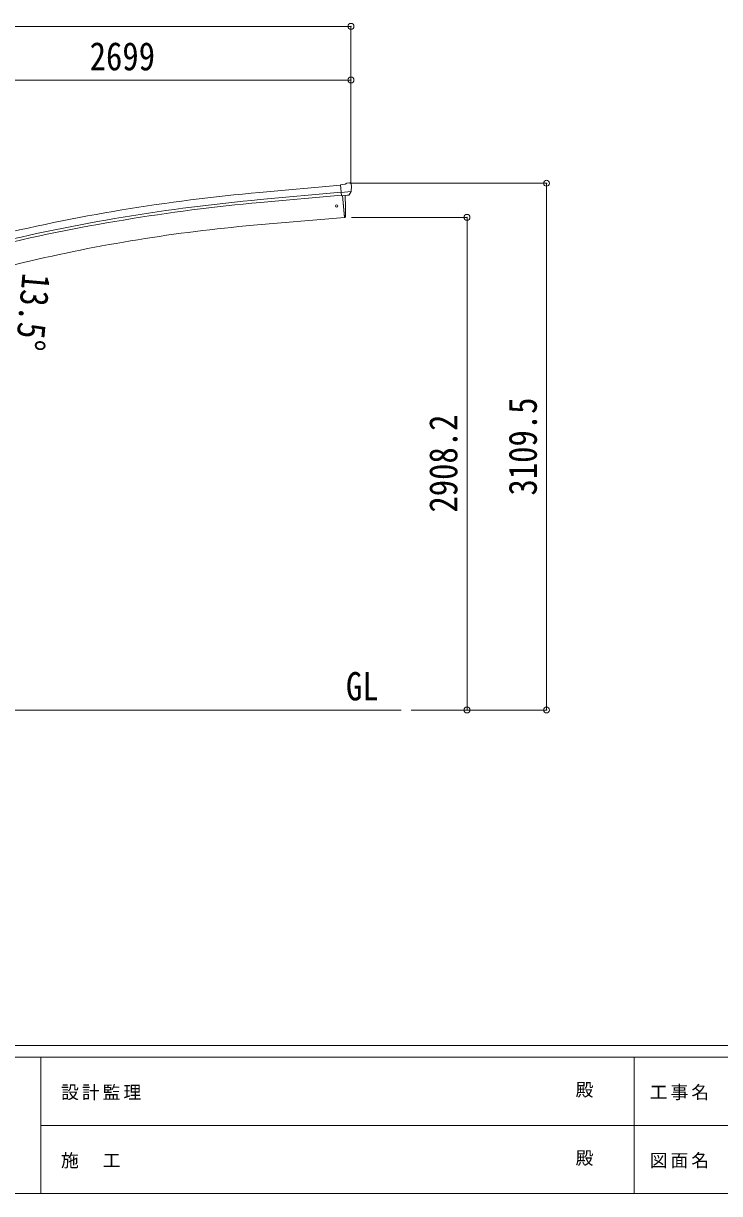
# Model space of a CAD drawing. Units: millimetres at full size. Extents: x -9783 to 9892, y -6828 to 6752.
# Drawn here: x -4073 to 35, y -6828 to 80 of the extents above; entities that cross this region are included whole.
import ezdxf
from ezdxf.enums import TextEntityAlignment as Align

# ---------------------------------------------------------------- set-up
doc = ezdxf.new("R2010")
doc.units = ezdxf.units.MM
doc.header["$LTSCALE"] = 35
doc.header["$PDMODE"] = 32
doc.header["$PDSIZE"] = 35
for name, color, linetype, lineweight in [('0-0_0', 7, 'Continuous', 9), ('0-1_本体', 4, 'Continuous', 9), ('0-2_部品', 7, 'Continuous', 9), ('0-A_寸法', 6, 'Continuous', 9), ('F-0_240', 7, 'Continuous', 9)]:
    doc.layers.add(name, color=color, linetype=linetype, lineweight=lineweight)
doc.styles.add('ＭＳ ゴシック', font='')
doc.styles.get('ＭＳ ゴシック').set_extended_font_data('MS Gothic')

msp = doc.modelspace()

# ---------------------------------------------------------------- linework, layer by layer
at = {"layer": '0-0_0', "color": 6}
for p, q in [((-986.01, -3973.43), (-986.01, -863.93)), ((-1455.02, -1065.23), (-1455.02, -3973.43))]:
    msp.add_line(p, q, dxfattribs=at)
at = {"layer": '0-0_0'}
msp.add_line((-7850.37, -3973.43), (-1843.7, -3973.43), dxfattribs=at)
at = {"layer": '0-1_本体'}
for p, q in [((-2201.52, -874.47), (-2679.04, -917.68)), ((-2197.76, -917.47), (-2675.15, -960.66)), ((-2196.3, -934.25), (-2673.63, -977.43)), ((-2189.06, -936.63), (-2177.81, -1065.23)), ((-2177.81, -1065.23), (-2715.75, -1112.3)), ((-4071.75, -1332.25), (-4659.8, -1473.43))]:
    msp.add_line(p, q, dxfattribs=at)
for centre, radius, start, end in [((-1682.91, -11927.68), 11054.98, 95.16866, 103.66973), ((-1682.91, -11927.68), 11011.82, 95.16974, 103.66973), ((-1682.91, -11927.68), 10994.98, 95.16974, 103.66973), ((-1916.74, -10327.95), 9250.23, 94.95525, 103.47191)]:
    msp.add_arc(centre, radius, start, end, dxfattribs=at)
at = {"layer": '0-2_部品'}
for p, q in [((-2175.12, -870.26), (-2201.69, -872.58)), ((-2196.03, -937.24), (-2201.69, -872.58)), ((-2175.12, -870.26), (-2163.4, -863.49)), ((-2148.5, -861.9), (-2162.17, -863.1)), ((-2139.37, -867.66), (-2144.85, -863.06)), ((-2138.3, -869.7), (-2138.19, -871.04)), ((-2138.83, -912.55), (-2197.74, -917.7)), ((-2186.07, -936.37), (-2196.03, -937.24)), ((-2178.01, -1062.96), (-2189.06, -936.63)), ((-2152.47, -933.43), (-2160.17, -934.1)), ((-2150.08, -932.03), (-2139.14, -913.09)), ((-2177.77, -1065.73), (-2178.01, -1062.96)), ((-2175.15, -1065.34), (-2177.77, -1065.73))]:
    msp.add_line(p, q, dxfattribs=at)
for points in [[(-2186.07, -936.37), (-2185.8, -936.44), (-2160.43, -934.22), (-2160.17, -934.1)], [(-2172.61, -1062.51), (-2171.77, -1036.88), (-2171.58, -1010.38), (-2172.05, -983.9), (-2173.19, -957.42), (-2174.69, -935.47)], [(-2138.75, -911.91), (-2139.04, -912.9), (-2139.14, -913.09)]]:
    msp.add_lwpolyline(points, dxfattribs=at)
msp.add_circle((-2223.84, -998.09), 6.5, dxfattribs=at)
for centre, radius, start, end in [((-2161.9, -866.09), 3, 95, 120), ((-2148.07, -866.89), 5, 50.00648, 94.99352), ((-2339.81, -888.68), 202.4, 353.4085, 5), ((-2175.6, -1062.37), 3, 278.50322, 357.46219)]:
    msp.add_arc(centre, radius, start, end, dxfattribs=at)
for centre, major_axis, ratio, start_param, end_param in [((-2133.98, -865.65), (-15.35, 3.44), 0.101033, 5.9751426, 5.9753737), ((-2141.3, -869.95), (2.71, -1.31), 0.997474, 0.5366567, 1.3225652), ((-2152.73, -930.44), (1.62, -2.54), 0.997631, 5.8041905, 5.8929484), ((-2152.8, -930.33), (-3.5, 2.17), 0.650902, 2.1145521, 2.1873627), ((-2152.68, -930.52), (1.62, -2.54), 0.997631, 5.965759, 6.7621801)]:
    msp.add_ellipse(centre, major_axis=major_axis, ratio=ratio, start_param=start_param, end_param=end_param, dxfattribs=at)
at = {"layer": '0-A_寸法'}
for p, q in [((-7554.03, 62.19), (-2140.03, 62.19)), ((-2140.03, 62.19), (-2140.03, -866.65)), ((-4839.03, -254.43), (-2140.03, -254.43)), ((-2140.03, -254.43), (-2140.03, -475.43)), ((-986.01, -863.93), (-2139.01, -863.93)), ((-1455.02, -1065.23), (-2136.33, -1065.23)), ((-1455.02, -3973.43), (-1783.85, -3973.43)), ((-986.01, -3973.43), (-1455.02, -3973.43))]:
    msp.add_line(p, q, dxfattribs=at)
for p in [(-2140.03, 62.19), (-2140.03, -254.43), (-986.01, -863.93), (-1455.02, -1065.23), (-1455.02, -3973.43), (-986.01, -3973.43)]:
    msp.add_point(p, dxfattribs=at)
at = {"layer": 'F-0_240', "color": 5}
for p, q in [((-9783.03, -5953.1), (9396.97, -5953.1)), ((-9783.03, -6023.1), (6285.75, -6023.1)), ((-3969.25, -6023.1), (-3969.25, -6828.1)), ((-469.25, -6023.1), (-469.25, -6828.1)), ((-3969.25, -6425.6), (3205.75, -6425.6)), ((-9783.03, -6828.1), (9396.97, -6828.1))]:
    msp.add_line(p, q, dxfattribs=at)

# ---------------------------------------------------------------- texts
at = {"layer": '0-0_0', "style": 'ＭＳ ゴシック', "width": 0.85}
msp.add_text('GL', height=166.8, dxfattribs=at).set_placement((-2169.64, -3966.49), align=Align.BOTTOM_LEFT)
at = {"layer": '0-A_寸法', "color": 7, "style": 'ＭＳ ゴシック', "width": 0.85}
msp.add_text('2699', height=166.8, dxfattribs=at).set_placement((-3682.03, -247.43), align=Align.BOTTOM_LEFT)
for s, rotation, p in [('13.5°', 264.997, (-4127.94, -1385.76)), ('3109.5', 90, (-993.01, -2707.43)), ('2908.2', 90, (-1462.02, -2808.08))]:
    msp.add_text(s, height=166.8, rotation=rotation, dxfattribs=at).set_placement(p, align=Align.BOTTOM_LEFT)
at = {"layer": 'F-0_240', "style": 'ＭＳ ゴシック'}
for p in [(-814.24, -6276.85), (-814.24, -6679.35)]:
    msp.add_text('殿', height=76.98, dxfattribs=at).set_placement(p, align=Align.BOTTOM_LEFT)
at = {"layer": 'F-0_240', "char_height": 76.98, "attachment_point": 7, "style": 'ＭＳ ゴシック'}
for s, insert in [('\\T1.17;設計監理', (-3851.04, -6276.85)), ('\\T1.17;工事名', (-376.96, -6276.85)), ('\\T1.17;施\u3000工', (-3851.04, -6679.35)), ('\\T1.17;図面名', (-376.96, -6679.35))]:
    msp.add_mtext(s, dxfattribs=dict(at, insert=insert))

doc.saveas('drawing.dxf')
